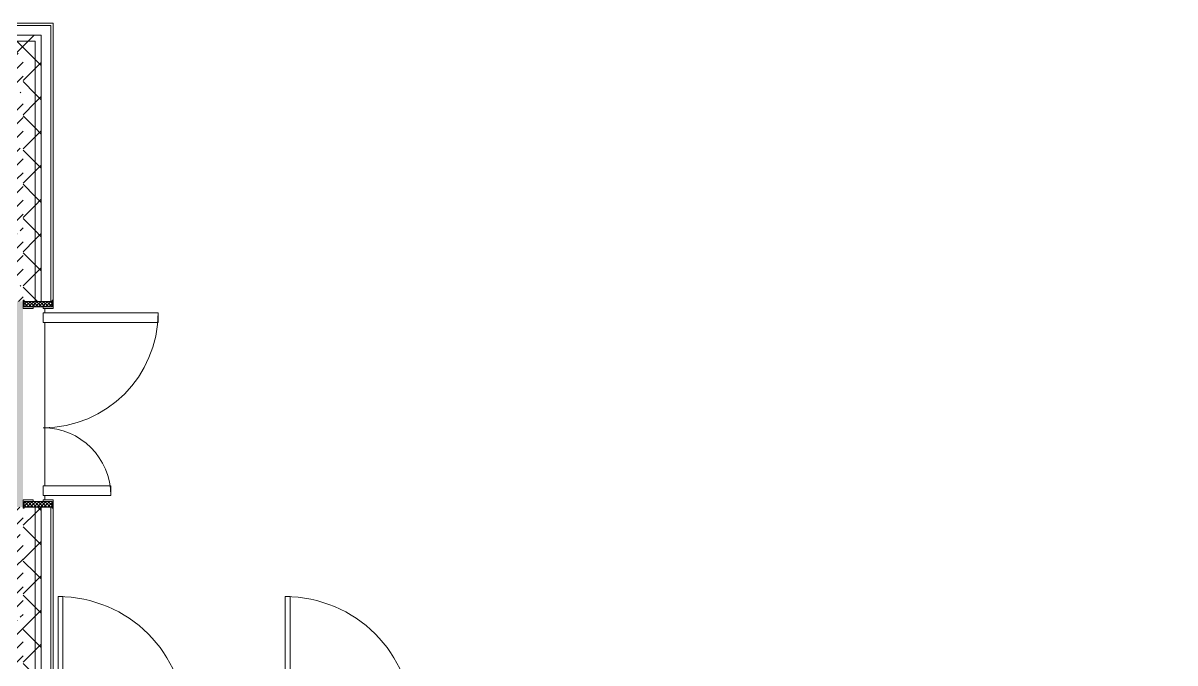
# Model space of a CAD drawing. Header units: millimetres. Extents: x -1178 to 415037, y -3506 to 42334.
# Drawn here: x 93060 to 102574, y 22062 to 27350 of the extents above; entities that cross this region are included whole.
import ezdxf

# ---------------------------------------------------------------- set-up
doc = ezdxf.new("R2010")
doc.units = ezdxf.units.MM
for name, color, linetype, lineweight, true_color in [('A-DOOR-1', 7, 'Continuous', 5, 0xc0c0c0), ('A-DOOR-FRAM-1', 7, 'Continuous', 5, 0xc0c0c0), ('A-WALL-FNSH-1', 9, 'Continuous', 5, 0x808080)]:
    doc.layers.add(name, color=color, linetype=linetype, lineweight=lineweight, true_color=true_color)
for name, color, linetype, lineweight in [('A-DOOR-2', 7, 'Continuous', 5), ('A-DOOR-FRAM-2', 7, 'Continuous', 5), ('A-WALL', 7, 'Continuous', 5), ('I-WALL', 7, 'Continuous', 5)]:
    doc.layers.add(name, color=color, linetype=linetype, lineweight=lineweight)
doc.layers.add('A-FLOR-1', color=7, linetype='Continuous', lineweight=9, true_color=0xeef6ff, transparency=0.5)
pattern_1 = [(45, (0, 0), (-141.42136, 141.42136), []), (135, (0, 0), (-141.42136, -141.42136), [])]

# ---------------------------------------------------------------- blocks, each defined once
blk = doc.blocks.new('110_Дверь_СКБ_2Ст_Внутренняя - ДН-4д_ ДОО_Дв_1450x2100h_Лестничная клетка-23615437-Объем проектирования 1 этажа')
at = {"layer": 'A-DOOR-2'}
h = blk.add_hatch(dxfattribs=at)
h.set_pattern_fill('FP_42', color=256, style=0, pattern_type=2)
h.set_pattern_definition([(135, (1471.41, 189.685), (-14.14214, -14.14214), []), (225, (1471.41, 189.685), (14.14214, -14.14214), [])])
h.paths.add_polyline_path([(862.5, 115), (817.5, 115), (817.5, -115), (862.5, -115), (862.5, 105)])
at = {"layer": 'A-DOOR-FRAM-2'}
h = blk.add_hatch(dxfattribs=at)
h.set_pattern_fill('FP_43', color=256, style=0, pattern_type=2)
h.set_pattern_definition([(45, (-651.384, 189.685), (-14.1421, 14.1421), []), (135, (-651.384, 189.685), (-14.1421, -14.1421), [])])
h.paths.add_polyline_path([(-792.5, -115), (-792.5, 115), (-837.5, 115), (-837.5, -115)])
at = {"layer": 'A-DOOR-1'}
for p, q in [((-742.5, 990), (-742.5, 40)), ((-662.5, 990), (-742.5, 990)), ((-662.5, 40), (-662.5, 990)), ((767.5, 600), (687.5, 600)), ((687.5, 600), (687.5, 40)), ((767.5, 40), (767.5, 600)), ((-777.5, 123), (-847.5, 123)), ((-847.5, 123), (-847.5, 115)), ((-847.5, 115), (-792.5, 115)), ((-792.5, 115), (-792.5, 40)), ((-777.5, 40), (-777.5, 123)), ((872.5, 123), (802.5, 123)), ((802.5, 123), (802.5, 40)), ((817.5, 40), (817.5, 115)), ((817.5, 115), (872.5, 115)), ((872.5, 115), (872.5, 123)), ((-792.5, 40), (-777.5, 40)), ((-742.5, 40), (-662.5, 40)), ((687.5, 40), (767.5, 40)), ((802.5, 40), (817.5, 40)), ((-777.5, -40), (-792.5, -40)), ((-792.5, -40), (-792.5, -115)), ((-777.5, -123), (-777.5, -40)), ((817.5, -40), (802.5, -40)), ((802.5, -40), (802.5, -123)), ((817.5, -115), (817.5, -40)), ((-847.5, -115), (-847.5, -123)), ((-792.5, -115), (-847.5, -115)), ((-847.5, -123), (-777.5, -123)), ((802.5, -123), (872.5, -123)), ((872.5, -115), (817.5, -115)), ((872.5, -123), (872.5, -115))]:
    blk.add_line(p, q, dxfattribs=at)
for centre, radius, start, end in [((-742.5, 40), 950, 0, 90), ((767.5, 40), 560, 90, 180)]:
    blk.add_arc(centre, radius, start, end, dxfattribs=at)
at = {"layer": 'A-DOOR-FRAM-1'}
for p, q in [((-792.5, 115), (-837.5, 115)), ((-837.5, 115), (-837.5, -115)), ((-792.5, -115), (-792.5, 115)), ((862.5, 115), (817.5, 115)), ((817.5, 115), (817.5, -115)), ((862.5, -115), (862.5, 115)), ((-837.5, -115), (-792.5, -115)), ((817.5, -115), (862.5, -115))]:
    blk.add_line(p, q, dxfattribs=at)
blk = doc.blocks.new('DRS_ДПУ_распашная__2Ст_Прямоугольная1 - ВН-4_ Нр_ДО_1500х2200 глухая-26741401-Объем проектирования 1 этажа')
at = {"layer": 'A-DOOR-1'}
for p, q in [((-770, 1050), (-770, 0)), ((-730, 1050), (-770, 1050)), ((-730, 0), (-730, 1050)), ((770, 423.1), (730, 423.1)), ((730, 423.1), (730, 0)), ((770, 0), (770, 423.1)), ((-770, 0), (-730, 0)), ((730, 0), (770, 0))]:
    blk.add_line(p, q, dxfattribs=at)
for centre, radius, start, end in [((-770, 0), 1050, 360, 90), ((770, 0), 423.1, 90, 180)]:
    blk.add_arc(centre, radius, start, end, dxfattribs=at)
blk = doc.blocks.new('DRS_ДПУ_распашная__2Ст_Прямоугольная1 - ВН-4_ Нр_ДО_1500х2200 глухая-26857260-Объем проектирования 1 этажа')
at = {"layer": 'A-DOOR-1'}
for p, q in [((-672.5, 1050), (-672.5, 0)), ((-632.5, 1050), (-672.5, 1050)), ((-632.5, 0), (-632.5, 1050)), ((672.5, 325.6), (632.5, 325.6)), ((632.5, 325.6), (632.5, 0)), ((672.5, 0), (672.5, 325.6)), ((-672.5, 0), (-632.5, 0)), ((632.5, 0), (672.5, 0))]:
    blk.add_line(p, q, dxfattribs=at)
for centre, radius, start, end in [((-672.5, 0), 1050, 360, 90), ((672.5, 0), 325.6, 90, 180)]:
    blk.add_arc(centre, radius, start, end, dxfattribs=at)

msp = doc.modelspace()

# ---------------------------------------------------------------- hatches: boundary and pattern name
at = {"layer": 'A-FLOR-1'}
h = msp.add_hatch(color=256, dxfattribs=at)
h.paths.add_polyline_path([(124955, 10820), (125080, 10821), (125080, 13120), (124830, 13120), (124830, 10820)])
h.paths.add_polyline_path([(124948.4, 13670), (125080, 13670), (125080, 14944.8), (124830, 14944.8), (124830, 13670), (124862.8, 13670)])
h.paths.add_polyline_path([(95795, 19300), (95795, 19305), (95780, 19304.5), (95780, 19300)])
h.paths.add_polyline_path([(94930, 21150), (94930, 21400), (93310, 21400), (93310, 21150), (94909.5, 21150)])
h.paths.add_polyline_path([(93060, 23350), (93060, 25050), (92810, 25050), (92810, 23350)])
h.paths.add_polyline_path([(84970, 23430), (85000, 23430), (85000, 23680), (84970, 23680), (84970, 23577.3)])
at = {"layer": 'A-WALL'}
h = msp.add_hatch(dxfattribs=at)
h.set_pattern_fill('FP_24', color=256, style=0, pattern_type=2)
h.set_pattern_definition(pattern_1)
h.paths.add_polyline_path([(93160, 27200), (93210, 27200), (93210, 27250), (89010, 27250), (89010, 27200), (93096.4, 27200)])
h = msp.add_hatch(dxfattribs=at)
h.set_pattern_fill('FP_24', color=256, style=0, pattern_type=2)
h.set_pattern_definition(pattern_1)
h.paths.add_polyline_path([(89010, 27100), (93160, 27100), (93160, 27200), (89010, 27200)])
h = msp.add_hatch(dxfattribs=at)
h.set_pattern_fill('FP_24', color=256, style=0, pattern_type=2)
h.set_pattern_definition(pattern_1)
h.paths.add_polyline_path([(93210, 21550), (93210, 23350), (93160, 23350), (93160, 21550), (93209.6, 21550)])
h.paths.add_polyline_path([(93210, 25050), (93210, 27200), (93160, 27200), (93160, 25050)])
h = msp.add_hatch(dxfattribs=at)
h.set_pattern_fill('FP_24', color=256, style=0, pattern_type=2)
h.set_pattern_definition(pattern_1)
h.paths.add_polyline_path([(93060, 21550), (93160, 21550), (93160, 23350), (93070, 23350), (93070, 23340), (93062, 23340), (93060, 21553)])
h.paths.add_polyline_path([(93062, 25050), (93062, 25060), (93070, 25060), (93070, 25050), (93160, 25050), (93160, 27100), (93060, 27100), (93060, 25050)])
at = {"layer": 'I-WALL'}
h = msp.add_hatch(dxfattribs=at)
h.set_pattern_fill('FP_1', color=256, style=0, pattern_type=2)
h.set_pattern_definition([(45, (0, 0), (-114.04925, 114.04925), []), (45, (114.05, 0), (-114.04925, 114.04925), [201.612, -40.322, 6.706, -33.617])])
h.paths.add_polyline_path([(93030, 21150), (93060, 21150), (93060, 23350), (92810, 23350), (92810, 21150)])
h.paths.add_polyline_path([(92810, 25050), (93060, 25050), (93060, 27100), (92810, 27100), (92810, 25432.3)])

# ---------------------------------------------------------------- linework, layer by layer
at = {"layer": 'A-WALL'}
for p, q in [((93290, 27330), (89007, 27330)), ((93290, 25050), (93290, 27330)), ((93210, 27250), (89010, 27250)), ((93210, 25050), (93210, 27250)), ((93160, 27200), (89010, 27200)), ((93160, 25050), (93160, 27200)), ((93240, 24990), (93240, 24955)), ((93240, 24875), (93240, 23525)), ((93240, 23445), (93240, 23410)), ((93160, 21550), (93160, 23350)), ((93210, 21550), (93210, 23350)), ((93290, 21550), (93290, 23350))]:
    msp.add_line(p, q, dxfattribs=at)
at = {"layer": 'A-WALL-FNSH-1'}
for p, q in [((93310, 27350), (89002, 27350)), ((93310, 25050), (93310, 27350)), ((93310, 21550), (93310, 23350))]:
    msp.add_line(p, q, dxfattribs=at)

# ---------------------------------------------------------------- block references
at = {"layer": 'A-DOOR-1', "rotation": 269.9999999999998}
msp.add_blockref('110_Дверь_СКБ_2Ст_Внутренняя - ДН-4д_ ДОО_Дв_1450x2100h_Лестничная клетка-23615437-Объем проектирования 1 этажа', (93185, 24212.5), dxfattribs=at)
at = {"layer": 'A-DOOR-1'}
for name, p in [('DRS_ДПУ_распашная__2Ст_Прямоугольная1 - ВН-4_ Нр_ДО_1500х2200 глухая-26741401-Объем проектирования 1 этажа', (94120, 21560)), ('DRS_ДПУ_распашная__2Ст_Прямоугольная1 - ВН-4_ Нр_ДО_1500х2200 глухая-26857260-Объем проектирования 1 этажа', (95897.5, 21560))]:
    msp.add_blockref(name, p, dxfattribs=at)

doc.saveas('drawing.dxf')
